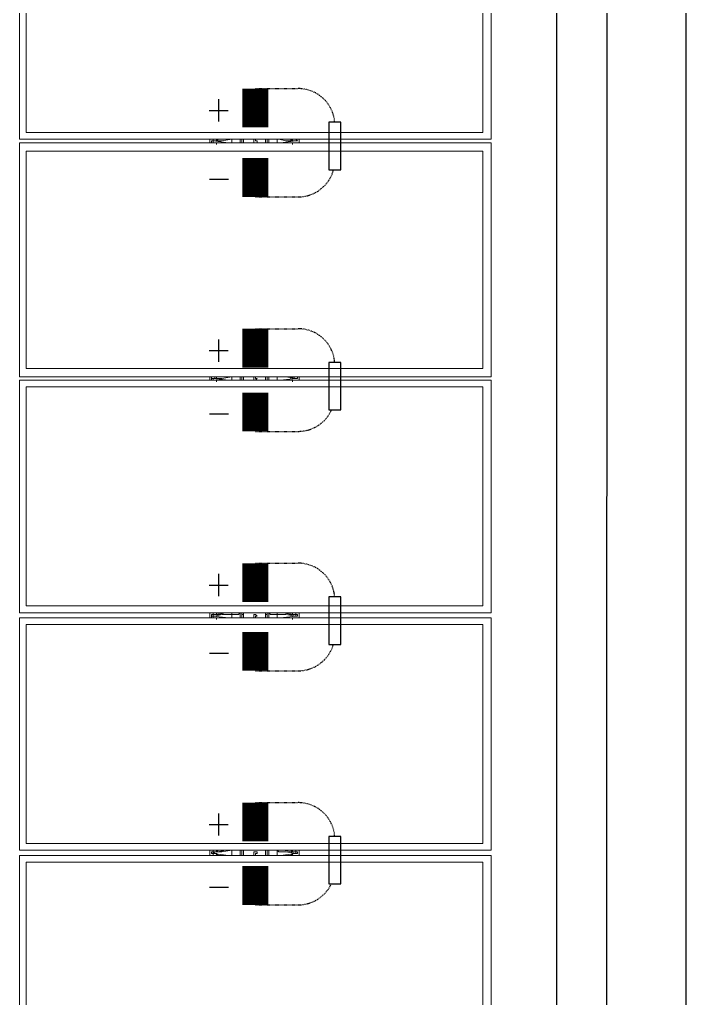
# Model space of a CAD drawing. Header units: feet. Extents: x -13743 to 68376, y -48 to 67763.
# Drawn here: x 1150 to 1278, y 64765.9 to 64953.8 of the extents above; entities that cross this region are included whole.
import ezdxf
from ezdxf.lldxf.tags import DXFTag

# ---------------------------------------------------------------- set-up
doc = ezdxf.new("R2010")
doc.units = ezdxf.units.FT
doc.header["$MEASUREMENT"] = 0
doc.linetypes.add('HIDDEN', pattern=[0.375, 0.25, -0.125])
for name, color, linetype in [('E-DC HARNESS-NEG', 170, 'DC HARNESS CABLE'), ('E-DC HARNESS-POS', 10, 'DC HARNESS CABLE'), ('E-HARN-COMP', 8, 'Continuous'), ('E-TRNK-CABL-NEG', 6, 'HIDDEN'), ('E-TRUNK-CABLE-POS', 6, 'HIDDEN'), ('Polarity-Text', 7, 'Continuous')]:
    doc.layers.add(name, color=color, linetype=linetype)
doc.styles.get("Standard").update_dxf_attribs({"font": 'arial.ttf'})
tags = doc.linetypes.add('DC HARNESS CABLE', pattern='A,0.5,-0.2,["DH",Standard,S=0.1,R=0,X=-0.1,Y=-0.05],-0.2', length=0.9).pattern_tags.tags
tags[6] = DXFTag(74, 10)

# ---------------------------------------------------------------- blocks, each defined once
blk = doc.blocks.new('A$Cc93f9aa1')
at = {"lineweight": 5}
for points in [[(8.16133, 0), (8.16133, 0.46665), (7.93134, 0.46665), (7.93134, 0)], [(8.39633, 0.46665), (8.39633, 0), (8.16467, 0), (8.16467, 0.46665)], [(8.62965, 0), (8.39966, 0), (8.39966, 0.46665), (8.62965, 0.46665)], [(8.86464, 0), (8.63465, 0), (8.63465, 0.46665), (8.86464, 0.46665)], [(8.86964, 0), (9.09963, 0), (9.09963, 0.46665), (8.86964, 0.46665)], [(8.15467, 0.00667), (8.15467, 0.45831), (7.93801, 0.45831), (7.93801, 0.00667)], [(8.38799, 0.45831), (8.173, 0.45831), (8.173, 0.00667), (8.38799, 0.00667)], [(8.62298, 0.00667), (8.62298, 0.45831), (8.40632, 0.45831), (8.40632, 0.00667)], [(8.85797, 0.00667), (8.85797, 0.45831), (8.64132, 0.45831), (8.64132, 0.00667)], [(8.87631, 0.45831), (9.09296, 0.45831), (9.09296, 0.00667), (8.87631, 0.00667)], [(8.16467, 0.23499), (8.163, 0.23499), (8.163, 0.23332), (8.16133, 0.23332), (8.16133, 0.23166), (8.163, 0.23166), (8.16467, 0.23166), (8.16467, 0.23332)], [(8.39799, 0.23499), (8.39799, 0.23332), (8.39633, 0.23332), (8.39633, 0.23166), (8.39799, 0.23166), (8.39966, 0.23166), (8.39966, 0.23332)], [(8.63298, 0.23499), (8.63132, 0.23332), (8.63132, 0.23166), (8.63465, 0.23166), (8.63465, 0.23332), (8.63298, 0.23332)], [(8.86797, 0.23499), (8.86631, 0.23499), (8.86631, 0.23166), (8.86964, 0.23166), (8.86964, 0.23332), (8.86797, 0.23332)]]:
    blk.add_lwpolyline(points, close=True, dxfattribs=at)
for points in [[(8.16467, 0.27666), (8.16133, 0.27666)], [(8.163, 0.25499), (8.16133, 0.25499), (8.16133, 0.25666), (8.163, 0.26332), (8.163, 0.27332), (8.163, 0.27499), (8.163, 0.26999), (8.16133, 0.26832)], [(8.16467, 0.26999), (8.16467, 0.27332)], [(8.39966, 0.27666), (8.39633, 0.27666)], [(8.39799, 0.26999), (8.39799, 0.27332), (8.39799, 0.27499), (8.39799, 0.27166), (8.39633, 0.27166), (8.39633, 0.26999), (8.39633, 0.26832)], [(8.39799, 0.25499), (8.39633, 0.25499), (8.39633, 0.26332), (8.39799, 0.27332)], [(8.63465, 0.27666), (8.62965, 0.27666)], [(8.62965, 0.25499), (8.63132, 0.25499), (8.63132, 0.26332), (8.63298, 0.27332)], [(8.63298, 0.26999), (8.63298, 0.27332), (8.63132, 0.27332), (8.63132, 0.26832)], [(8.63298, 0.27332), (8.63298, 0.27499), (8.63298, 0.27332)], [(8.86964, 0.27666), (8.86464, 0.27666)], [(8.86797, 0.26999), (8.86797, 0.27332), (8.86631, 0.27332), (8.86631, 0.26999), (8.86464, 0.26832)], [(8.86631, 0.25499), (8.86464, 0.25499), (8.86631, 0.25666), (8.86631, 0.26332), (8.86797, 0.27332)], [(8.86797, 0.27332), (8.86797, 0.27499), (8.86797, 0.27332)], [(8.163, 0.24666), (8.16133, 0.24666), (8.16133, 0.25499)], [(8.39799, 0.24666), (8.39633, 0.24666), (8.39633, 0.25499)], [(8.63298, 0.24666), (8.63132, 0.24666), (8.62965, 0.24666), (8.63132, 0.24832), (8.63132, 0.25499)], [(8.86631, 0.24666), (8.86464, 0.24666), (8.86464, 0.25499)], [(8.16467, 0.24666), (8.16133, 0.24666)], [(8.16467, 0.24499), (8.16133, 0.24499), (8.163, 0.24499)], [(8.16133, 0.24499), (8.16133, 0.24332), (8.16467, 0.24332)], [(8.39966, 0.24666), (8.39633, 0.24666)], [(8.39966, 0.24499), (8.39633, 0.24499), (8.39799, 0.24499)], [(8.39633, 0.24499), (8.39633, 0.24332), (8.39966, 0.24332)], [(8.63465, 0.24666), (8.62965, 0.24666)], [(8.63465, 0.24499), (8.63132, 0.24499), (8.62965, 0.24499)], [(8.63465, 0.24332), (8.63132, 0.24332), (8.62965, 0.24332)], [(8.63132, 0.24332), (8.63132, 0.24499)], [(8.86964, 0.24666), (8.86464, 0.24666)], [(8.86964, 0.24499), (8.86464, 0.24499), (8.86631, 0.24499)], [(8.86964, 0.24332), (8.86631, 0.24332), (8.86464, 0.24332), (8.86464, 0.24499)], [(8.16467, 0.22166), (8.16133, 0.22166), (8.16133, 0.21999)], [(8.16467, 0.21999), (8.16133, 0.21999), (8.163, 0.21999)], [(8.163, 0.19166), (8.163, 0.19999), (8.16133, 0.20999), (8.16133, 0.21832), (8.163, 0.21832)], [(8.16133, 0.21832), (8.16467, 0.21832)], [(8.39966, 0.22166), (8.39633, 0.22166), (8.39633, 0.21999)], [(8.39966, 0.21999), (8.39633, 0.21999), (8.39799, 0.21999)], [(8.39799, 0.21832), (8.39633, 0.21832), (8.39633, 0.20999), (8.39799, 0.19999), (8.39799, 0.19166), (8.39966, 0.19166)], [(8.39633, 0.21832), (8.39966, 0.21832)], [(8.63465, 0.22166), (8.63132, 0.22166), (8.62965, 0.22166)], [(8.62965, 0.21999), (8.63132, 0.21999), (8.63465, 0.21999)], [(8.63132, 0.20999), (8.63132, 0.21666), (8.62965, 0.21832), (8.63132, 0.21832), (8.62965, 0.21832)], [(8.63132, 0.21999), (8.63132, 0.22166)], [(8.63465, 0.21832), (8.63132, 0.21832)], [(8.86964, 0.22166), (8.86631, 0.22166), (8.86464, 0.22166), (8.86464, 0.21999)], [(8.86964, 0.21999), (8.86464, 0.21999), (8.86631, 0.21999)], [(8.86631, 0.21832), (8.86464, 0.21832), (8.86464, 0.20999), (8.86631, 0.19999), (8.86631, 0.19333), (8.86797, 0.19166), (8.86964, 0.19166)], [(8.86464, 0.21832), (8.86964, 0.21832)], [(8.62965, 0.20999), (8.63132, 0.20999), (8.63132, 0.19999), (8.63298, 0.19333), (8.63298, 0.19166), (8.63465, 0.19166)], [(8.16133, 0.19666), (8.163, 0.19499), (8.163, 0.18999), (8.16467, 0.18999)], [(8.16467, 0.19499), (8.16467, 0.19166), (8.163, 0.19166), (8.163, 0.18999)], [(8.39633, 0.19666), (8.39633, 0.19333), (8.39799, 0.19333), (8.39799, 0.18999), (8.39799, 0.19166), (8.39799, 0.19499)], [(8.63132, 0.19666), (8.63132, 0.19499), (8.63132, 0.19166), (8.63298, 0.19166), (8.63298, 0.18999), (8.63465, 0.18999)], [(8.63298, 0.19499), (8.63298, 0.19166), (8.63298, 0.18999)], [(8.86464, 0.19666), (8.86631, 0.19499), (8.86631, 0.19166), (8.86797, 0.19166), (8.86797, 0.18999), (8.86797, 0.19166), (8.86797, 0.19499)], [(8.16467, 0.18833), (8.16133, 0.18833)], [(8.39966, 0.18833), (8.39633, 0.18833)], [(8.39799, 0.18999), (8.39966, 0.18999)], [(8.63465, 0.18833), (8.62965, 0.18833)], [(8.86964, 0.18833), (8.86464, 0.18833)]]:
    blk.add_lwpolyline(points, dxfattribs=at)
at = {"color": 8, "lineweight": 5, "true_color": 0x808080}
for points in [[(8.16467, 0.27666), (8.16133, 0.27666)], [(8.16133, 0.27332), (8.163, 0.27499)], [(8.163, 0.27332), (8.16467, 0.25832)], [(8.16467, 0.27332), (8.16467, 0.27332)], [(8.16467, 0.27166), (8.16467, 0.27166)], [(8.39966, 0.27666), (8.39633, 0.27666)], [(8.39633, 0.27332), (8.39633, 0.27499), (8.39799, 0.27499)], [(8.39799, 0.27332), (8.39799, 0.27332)], [(8.39799, 0.27332), (8.39966, 0.25832)], [(8.63465, 0.27666), (8.62965, 0.27666)], [(8.62965, 0.27332), (8.63132, 0.27332), (8.63132, 0.27499), (8.63298, 0.27499)], [(8.63298, 0.27332), (8.63298, 0.27332)], [(8.63298, 0.27332), (8.63465, 0.25832)], [(8.86964, 0.27666), (8.86464, 0.27666)], [(8.86464, 0.27332), (8.86631, 0.27332), (8.86631, 0.27499), (8.86797, 0.27499)], [(8.86797, 0.27332), (8.86797, 0.27332)], [(8.86797, 0.27332), (8.86964, 0.25832)], [(8.16133, 0.26999), (8.163, 0.26999), (8.16133, 0.26832), (8.16133, 0.26166)], [(8.16133, 0.26666), (8.16133, 0.26832), (8.163, 0.26832)], [(8.16467, 0.26832), (8.16467, 0.26999), (8.16633, 0.26999)], [(8.39633, 0.26166), (8.39633, 0.26999), (8.39799, 0.26999)], [(8.39633, 0.26666), (8.39633, 0.26832), (8.39799, 0.26832)], [(8.39966, 0.26832), (8.39966, 0.26999)], [(8.62965, 0.26999), (8.63132, 0.26999), (8.63132, 0.26832), (8.62965, 0.26166)], [(8.62965, 0.26832), (8.63132, 0.26832), (8.63132, 0.26666), (8.62965, 0.26666)], [(8.63465, 0.26832), (8.63465, 0.26999)], [(8.86464, 0.26999), (8.86631, 0.26999), (8.86631, 0.26832), (8.86464, 0.26166)], [(8.86464, 0.26666), (8.86464, 0.26832)], [(8.86964, 0.26832), (8.86797, 0.26999)], [(8.16467, 0.25499), (8.16133, 0.25499)], [(8.39966, 0.25499), (8.39633, 0.25499)], [(8.63465, 0.25499), (8.63132, 0.25499)], [(8.86964, 0.25499), (8.86464, 0.25499)], [(8.16133, 0.20999), (8.16467, 0.20999)], [(8.16467, 0.20666), (8.163, 0.19166)], [(8.39633, 0.20999), (8.39966, 0.20999)], [(8.39966, 0.20666), (8.39799, 0.19166)], [(8.63132, 0.20999), (8.63465, 0.20999)], [(8.63465, 0.20666), (8.63298, 0.19166)], [(8.86464, 0.20999), (8.86964, 0.20999)], [(8.86964, 0.20666), (8.86797, 0.19166)], [(8.16133, 0.19499), (8.163, 0.19499), (8.16133, 0.19666), (8.16133, 0.20333)], [(8.16133, 0.19666), (8.16133, 0.19833)], [(8.16467, 0.19666), (8.16467, 0.19499), (8.16633, 0.19499)], [(8.39633, 0.20333), (8.39633, 0.19499), (8.39799, 0.19499)], [(8.39633, 0.19666), (8.39633, 0.19833)], [(8.39966, 0.19666), (8.39966, 0.19499), (8.40132, 0.19499)], [(8.62965, 0.19499), (8.63132, 0.19499), (8.63132, 0.19666), (8.62965, 0.20333)], [(8.62965, 0.19666), (8.63132, 0.19666), (8.63132, 0.19833), (8.62965, 0.19833)], [(8.63465, 0.19666), (8.63465, 0.19499), (8.63632, 0.19499)], [(8.86464, 0.19499), (8.86631, 0.19499), (8.86631, 0.19666), (8.86464, 0.20333)], [(8.86464, 0.19666), (8.86464, 0.19833)], [(8.86797, 0.19499), (8.86964, 0.19666)], [(8.163, 0.18999), (8.163, 0.19166), (8.16133, 0.19166)], [(8.16467, 0.18833), (8.16133, 0.18833)], [(8.16467, 0.19333), (8.16467, 0.19333)], [(8.16467, 0.19166), (8.16467, 0.19166)], [(8.39799, 0.18999), (8.39633, 0.18999), (8.39633, 0.19166)], [(8.39966, 0.18833), (8.39633, 0.18833)], [(8.39799, 0.19166), (8.39799, 0.19166)], [(8.63298, 0.18999), (8.63132, 0.18999), (8.63132, 0.19166), (8.62965, 0.19166)], [(8.63465, 0.18833), (8.62965, 0.18833)], [(8.63298, 0.19166), (8.63298, 0.19166)], [(8.86797, 0.18999), (8.86631, 0.18999), (8.86631, 0.19166), (8.86464, 0.19166)], [(8.86964, 0.18833), (8.86464, 0.18833)], [(8.86797, 0.19166), (8.86797, 0.19166)]]:
    blk.add_lwpolyline(points, dxfattribs=at)
for points in [[(8.40132, 0.26999), (8.39966, 0.26999)], [(8.63632, 0.26999), (8.63465, 0.26999)], [(8.86964, 0.26999), (8.86797, 0.26999)], [(8.86797, 0.19499), (8.86964, 0.19499)]]:
    blk.add_lwpolyline(points, close=True, dxfattribs=at)

msp = doc.modelspace()

# ---------------------------------------------------------------- linework, layer by layer
at = {"layer": 'E-DC HARNESS-NEG', "ltscale": 0.5}
for points in [[(1278.05, 66495.92), (1277.91, 64637.75)], [(1253.12, 65240.88), (1253.12, 64634.8), (1274.96, 64634.8)]]:
    msp.add_lwpolyline(points, dxfattribs=at)
at = {"layer": 'E-DC HARNESS-POS', "ltscale": 0.5}
msp.add_lwpolyline([(1262.89, 65262.32), (1262.63, 64622.28)], dxfattribs=at)
at = {"layer": 'E-HARN-COMP', "const_width": 5}
for points in [[(1195.28, 64933.08), (1195.28, 64940.54)], [(1195.28, 64919.74), (1195.28, 64927.19)], [(1195.28, 64886.98), (1195.28, 64894.44)], [(1195.28, 64874.73), (1195.28, 64882.19)], [(1195.28, 64841.97), (1195.28, 64849.43)], [(1195.28, 64828.77), (1195.28, 64836.22)], [(1195.28, 64796.01), (1195.28, 64803.47)], [(1195.28, 64783.84), (1195.28, 64791.3)]]:
    msp.add_lwpolyline(points, dxfattribs=at)
at = {"layer": 'E-HARN-COMP'}
for points in [[(1211.69, 64929.5), (1211.69, 64934.06), (1209.36, 64934.06), (1209.36, 64929.5)], [(1209.36, 64929.5), (1209.36, 64924.94), (1211.69, 64924.94), (1211.69, 64929.5)], [(1211.69, 64883.4), (1211.69, 64887.96), (1209.36, 64887.96), (1209.36, 64883.4)], [(1209.36, 64883.4), (1209.36, 64878.84), (1211.69, 64878.84), (1211.69, 64883.4)], [(1211.69, 64838.39), (1211.69, 64842.95), (1209.36, 64842.95), (1209.36, 64838.39)], [(1209.36, 64838.39), (1209.36, 64833.83), (1211.69, 64833.83), (1211.69, 64838.39)], [(1211.69, 64792.43), (1211.69, 64796.99), (1209.36, 64796.99), (1209.36, 64792.43)], [(1209.36, 64792.43), (1209.36, 64787.86), (1211.69, 64787.86), (1211.69, 64792.43)]]:
    msp.add_lwpolyline(points, dxfattribs=at)
at = {"layer": 'E-TRNK-CABL-NEG', "ltscale": 0.1}
for points in [[(1195.28, 64919.74), (1203.51, 64919.74, 0.338726), (1210.29, 64924.93, 0.338726)], [(1195.28, 64874.73), (1203.51, 64874.73, 0.293541), (1209.9, 64878.84, 0.293541)], [(1195.28, 64828.77), (1203.51, 64828.77, 0.333388), (1210.26, 64833.83, 0.333388)], [(1195.28, 64783.84), (1203.51, 64783.84, 0.289984), (1209.86, 64787.86, 0.289984)]]:
    msp.add_lwpolyline(points, format="xyb", dxfattribs=at)
at = {"layer": 'E-TRUNK-CABLE-POS', "ltscale": 0.1}
for points in [[(1195.28, 64940.54), (1203.51, 64940.54, -0.391396), (1210.52, 64934.06, -0.391396)], [(1195.28, 64894.44), (1203.51, 64894.44, -0.391396), (1210.52, 64887.96, -0.391396)], [(1195.28, 64849.43), (1203.51, 64849.43, -0.391396), (1210.52, 64842.95, -0.391396)], [(1195.28, 64803.47), (1203.51, 64803.47, -0.391396), (1210.52, 64796.99, -0.391396)]]:
    msp.add_lwpolyline(points, format="xyb", dxfattribs=at)
at = {"layer": 'Polarity-Text'}
for p, q in [((1188.23, 64938.48), (1188.23, 64934.21)), ((1186.42, 64936.34), (1190.04, 64936.34)), ((1186.5, 64923.14), (1190.12, 64923.14)), ((1188.23, 64892.38), (1188.23, 64888.11)), ((1186.42, 64890.24), (1190.04, 64890.24)), ((1186.5, 64878.13), (1190.12, 64878.13)), ((1188.23, 64847.37), (1188.23, 64843.1)), ((1186.42, 64845.23), (1190.04, 64845.23)), ((1186.5, 64832.17), (1190.12, 64832.17)), ((1188.23, 64801.41), (1188.23, 64797.13)), ((1186.42, 64799.27), (1190.04, 64799.27)), ((1186.5, 64787.24), (1190.12, 64787.24))]:
    msp.add_line(p, q, dxfattribs=at)

# ---------------------------------------------------------------- block references
at = {"xscale": 194.04614304, "yscale": 194.04614304, "zscale": 194.04614304, "rotation": 270}
msp.add_blockref('A$Cc93f9aa1', (1150, 66514.47), dxfattribs=at)

doc.saveas('drawing.dxf')
